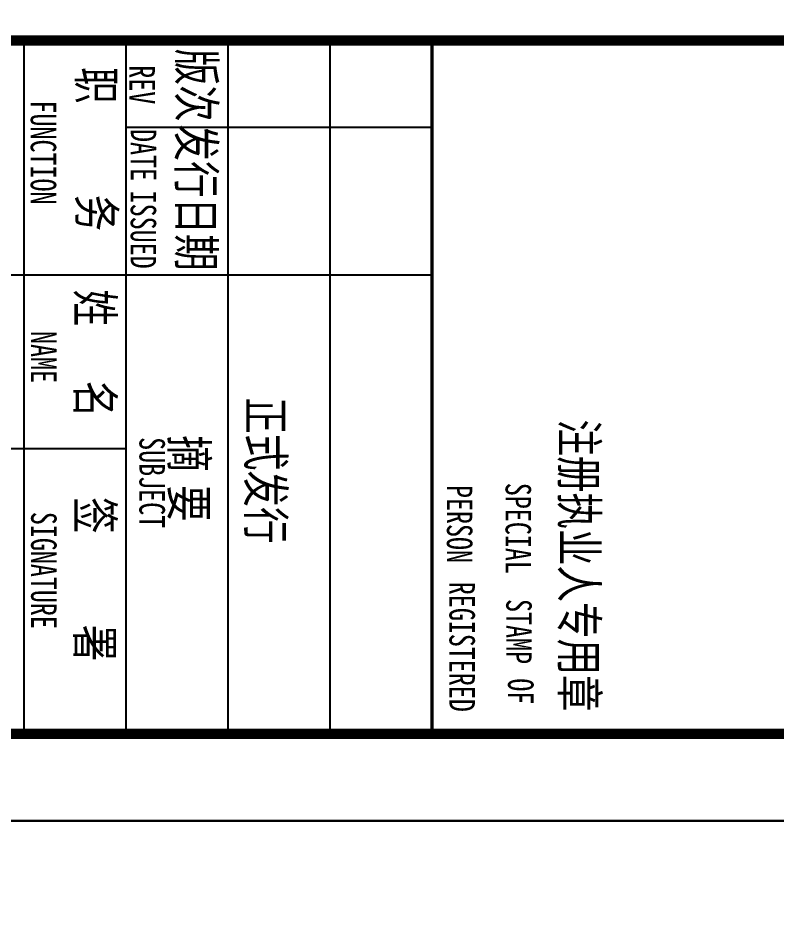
# Model space of a CAD drawing. Extents: x 552102 to 973302, y -80747 to 40012826.
# Drawn here: x 694191 to 702940, y 113997 to 124481 of the extents above; entities that cross this region are included whole.
import ezdxf

# ---------------------------------------------------------------- set-up
doc = ezdxf.new("R2010")
doc.units = 0
doc.header["$LTSCALE"] = 1000
doc.header["$MEASUREMENT"] = 0
doc.layers.add('PUB_TITLE', color=7, linetype='Continuous')
doc.layers.add('TK', color=126, linetype='Continuous')
doc.styles.add('-宋体', font='', dxfattribs={"width": 0.8})
doc.styles.get('-宋体').set_extended_font_data('SimSun')

# ---------------------------------------------------------------- blocks, each defined once
blk = doc.blocks.new('电气图框')
at = {"layer": 'TK'}
for p, q in [((375932, 251356), (375932, 298415)), ((375932, 278415), (383932, 278415)), ((376933, 274886), (376933, 278415)), ((378638, 278415), (378638, 264298)), ((375932, 277239), (383932, 277239)), ((375932, 276062), (383932, 276062)), ((375932, 274886), (383932, 274886)), ((380643, 274886), (380643, 264263)), ((375932, 273709), (383932, 273709))]:
    blk.add_line(p, q, dxfattribs=at)
at = {"layer": 'TK', "const_width": 118}
blk.add_lwpolyline([(375932, 308756), (383932, 308756), (383932, 251356), (375932, 251356)], close=True, dxfattribs=at)
at = {"layer": 'TK', "const_width": 40}
blk.add_lwpolyline([(375932, 278415), (383932, 278415)], dxfattribs=at)
at = {"layer": 'TK', "style": '-宋体', "width": 0.75}
for s, height, p in [('注册执业人专用章', 411.8, (380304, 279908)), ('OF', 294.1, (383291, 279293)), ('SPECIAL', 294.1, (381035, 279264)), ('STAMP', 294.1, (382376, 279272)), ('PERSON', 294.1, (381060, 278588)), ('REGISTERED', 294.1, (382177, 278617)), ('正式发行', 411.8, (380050, 276293)), ('版次', 411.8, (376026, 275496)), ('发行日期', 411.8, (376901, 275493)), ('摘', 412, (380487, 275408)), ('要', 412, (381062, 275408)), ('SUBJECT', 294.1, (380508, 275042)), ('REV', 294.1, (376218, 274927)), ('DATE', 294.1, (376953, 274943)), ('ISSUED', 294.1, (377664, 274941)), ('职     务', 411.8, (376239, 274341)), ('姓   名', 411.8, (378805, 274323)), ('签     署', 411.8, (381200, 274322)), ('FUNCTION', 294.1, (376624, 273788)), ('NAME', 294.1, (379284, 273792)), ('SIGNATURE', 294.1, (381370, 273793))]:
    blk.add_text(s, height=height, dxfattribs=at).set_placement(p)

msp = doc.modelspace()

# ---------------------------------------------------------------- linework, layer by layer
at = {"layer": 'PUB_TITLE', "color": 1}
for points in [[(670902, 115222), (730302, 115222), (730302, 199322), (670902, 199322)], [(670902, 31122), (730302, 31122), (730302, 115222), (670902, 115222)]]:
    msp.add_lwpolyline(points, close=True, dxfattribs=at)
at = {"layer": 'PUB_TITLE', "color": 1, "const_width": 100}
msp.add_lwpolyline([(671902, 116222), (729302, 116222), (729302, 196822), (671902, 196822)], close=True, dxfattribs=at)

# ---------------------------------------------------------------- block references
at = {"rotation": 270}
msp.add_blockref('电气图框', (420547, 500155), dxfattribs=at)

doc.saveas('drawing.dxf')
